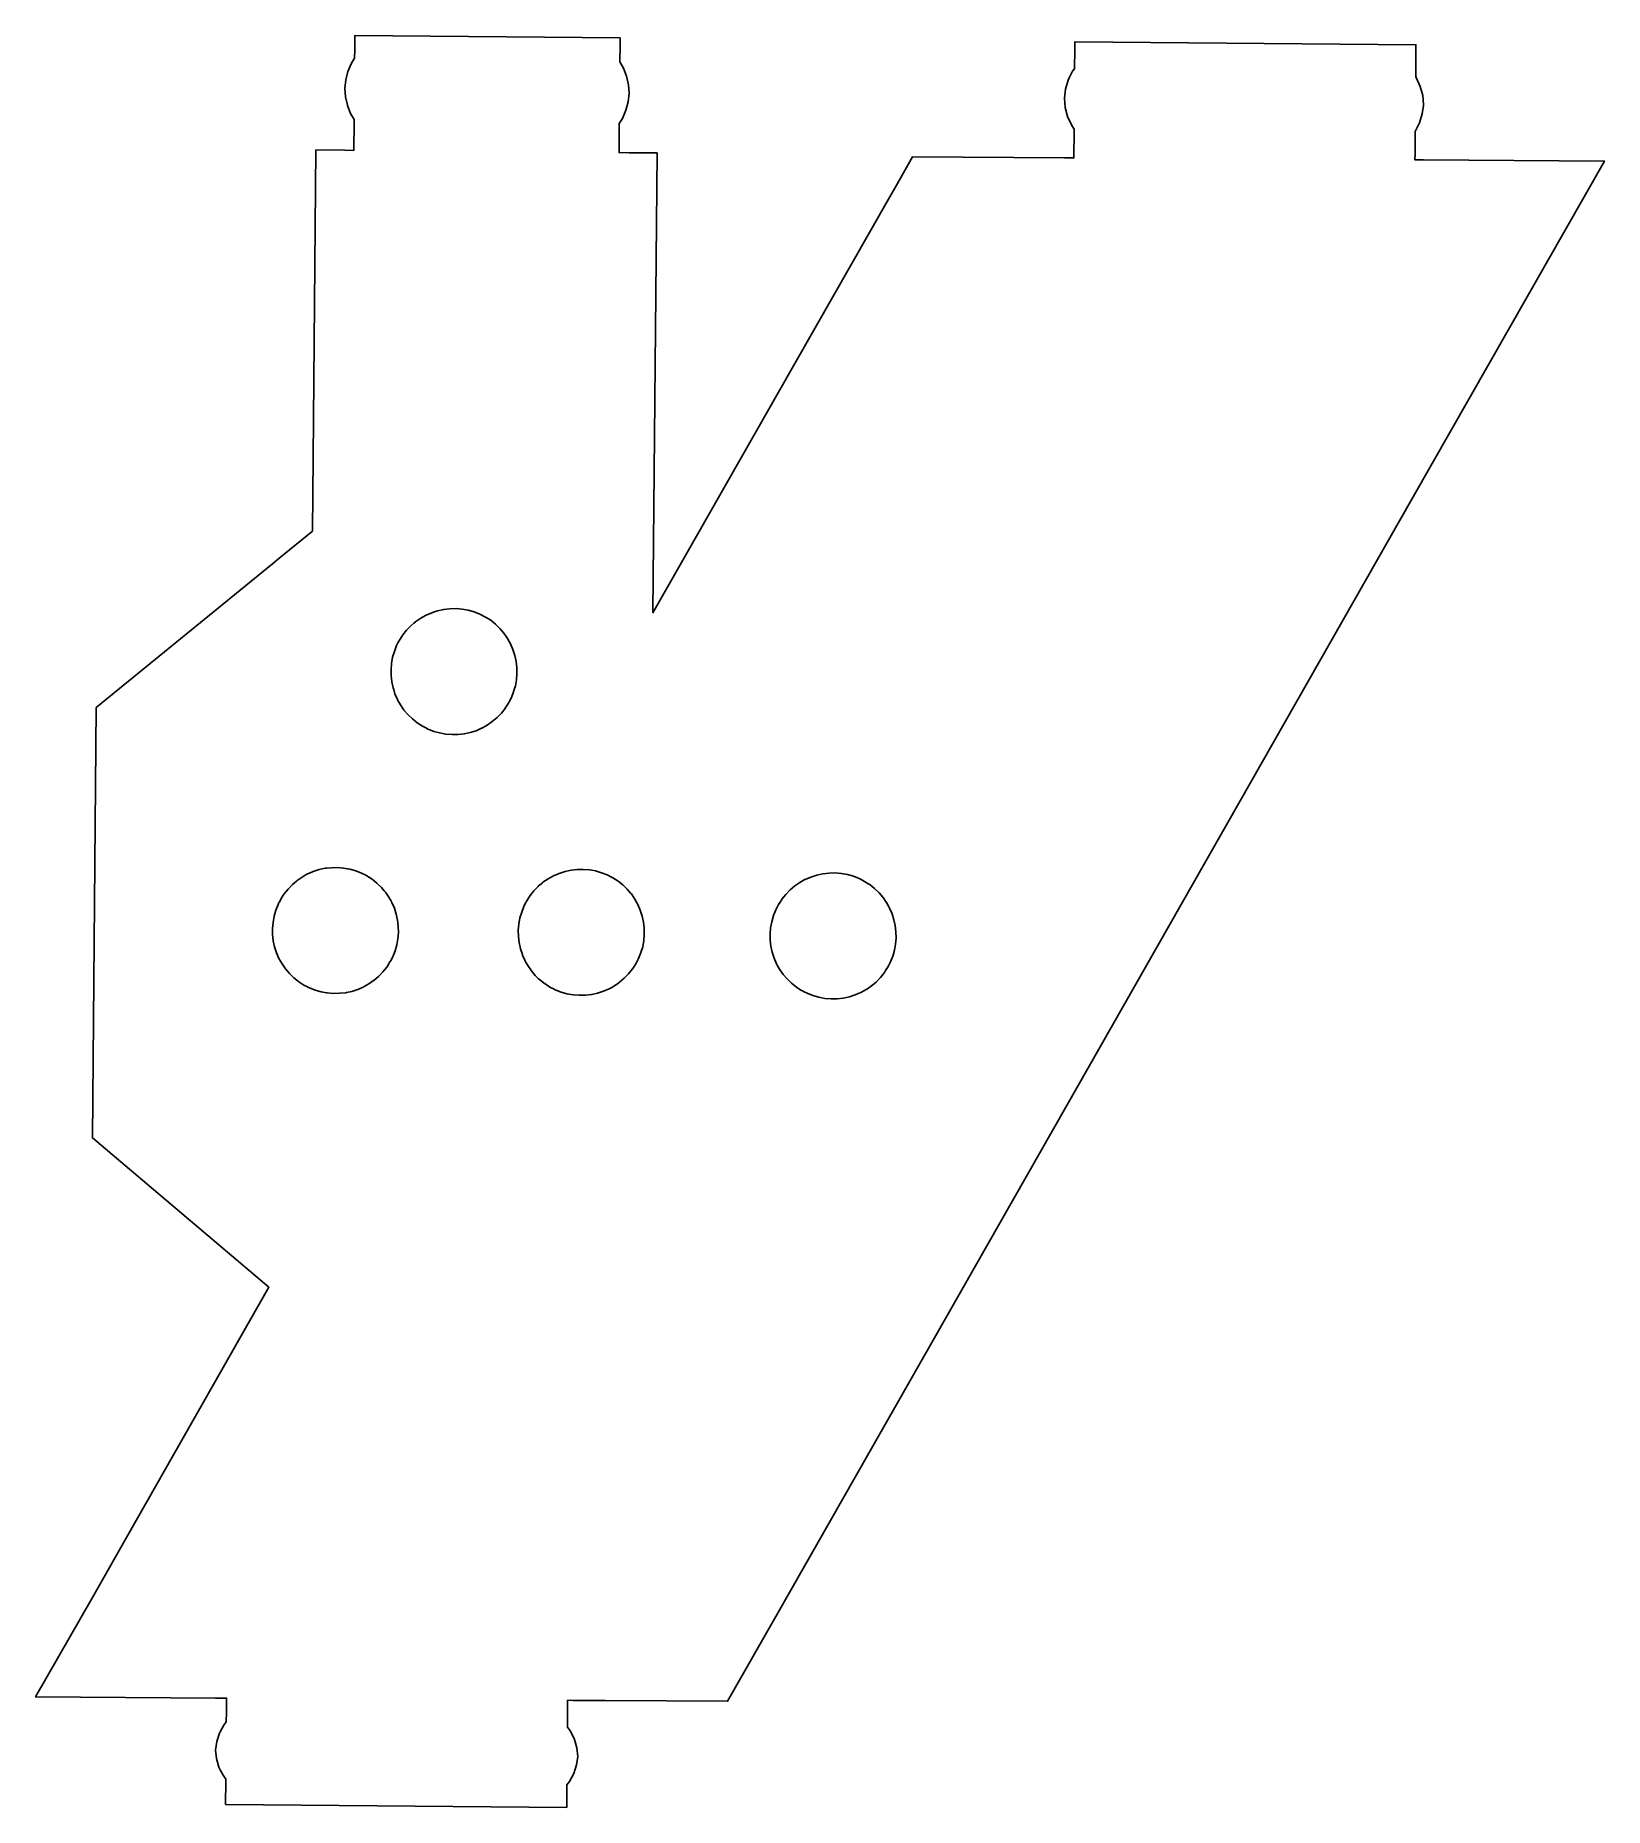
# Model space of a CAD drawing. Extents: x 0.04 to 1.23, y 0.05 to 1.39.
import ezdxf

# ---------------------------------------------------------------- set-up
doc = ezdxf.new("R2010")
doc.units = 0
doc.layers.get('0').update_dxf_attribs({"linetype": 'CONTINUOUS'})

msp = doc.modelspace()

# ---------------------------------------------------------------- linework, layer by layer
at = {"color": 1, "const_width": 0.000149}
for points in [[(1.087, 1.3182), (1.087, 1.3182), (1.087, 1.3141), (1.0869, 1.3115), (1.0869, 1.3083), (1.0869, 1.3047), (1.0869, 1.3011), (1.0868, 1.2969), (1.0868, 1.2967), (1.0932, 1.2967), (1.2307, 1.2958), (1.0845, 1.0391), (0.8217, 0.5776), (0.6025, 0.1927), (0.5648, 0.1265), (0.4722, 0.1271), (0.4511, 0.1272), (0.4474, 0.1272), (0.4434, 0.1273), (0.4433, 0.1153), (0.4433, 0.1083), (0.4433, 0.1069), (0.4455, 0.1038), (0.4486, 0.0975), (0.4505, 0.0911), (0.4511, 0.0846), (0.4502, 0.0782), (0.4482, 0.0718), (0.4448, 0.0656), (0.4429, 0.0632), (0.4429, 0.0605), (0.4428, 0.0582), (0.4427, 0.0459), (0.27, 0.0474), (0.1838, 0.0482), (0.1837, 0.0482), (0.1839, 0.066), (0.1839, 0.0673), (0.1817, 0.0703), (0.1796, 0.0745), (0.1785, 0.0766), (0.1767, 0.083), (0.1761, 0.0895), (0.1769, 0.0959), (0.179, 0.1022), (0.1796, 0.1033), (0.1823, 0.1084), (0.1842, 0.1108), (0.1842, 0.1136), (0.1843, 0.1158), (0.1844, 0.1286), (0.1844, 0.1289), (0.1796, 0.1289), (0.1761, 0.1289), (0.0394, 0.1298), (0.0825, 0.2054), (0.1083, 0.2509), (0.2166, 0.4409), (0.0825, 0.5542), (0.0853, 0.881), (0.2193, 0.9902), (0.2242, 0.9942), (0.2497, 1.015), (0.2502, 1.0708), (0.2522, 1.3043), (0.2743, 1.3041), (0.281, 1.304), (0.2812, 1.3254), (0.2812, 1.3274), (0.2786, 1.332), (0.2762, 1.338), (0.2762, 1.3383), (0.2747, 1.3447), (0.2743, 1.3511), (0.2749, 1.3576), (0.2766, 1.3639), (0.2793, 1.3701), (0.2816, 1.3739), (0.2816, 1.376), (0.2817, 1.3782), (0.2817, 1.3838), (0.2817, 1.387), (0.2818, 1.3906), (0.2818, 1.3912), (0.4832, 1.3894), (0.4832, 1.382), (0.4831, 1.3732), (0.4831, 1.3711), (0.4857, 1.3665), (0.4881, 1.3602), (0.4896, 1.3538), (0.49, 1.3474), (0.4893, 1.3409), (0.4886, 1.338), (0.4877, 1.3346), (0.485, 1.3283), (0.4826, 1.3245), (0.4826, 1.3203), (0.4826, 1.3176), (0.4826, 1.3147), (0.4825, 1.3114), (0.4825, 1.308), (0.4825, 1.3039), (0.4825, 1.3023), (0.49, 1.3022), (0.5113, 1.302), (0.5082, 0.953), (0.5972, 1.1092), (0.6025, 1.1186), (0.687, 1.2669), (0.6928, 1.2771), (0.7053, 1.2991), (0.8207, 1.2983), (0.8278, 1.2983), (0.828, 1.3189), (0.828, 1.32), (0.8262, 1.3228), (0.823, 1.3296), (0.8212, 1.3365), (0.8207, 1.3435), (0.8215, 1.3504), (0.8235, 1.3573), (0.8246, 1.3595), (0.8269, 1.364), (0.8284, 1.366), (0.8284, 1.3717), (0.8285, 1.3748), (0.8285, 1.3782), (0.8285, 1.3817), (0.8286, 1.3857), (0.8286, 1.3864), (1.0876, 1.3842), (1.0874, 1.3656), (1.0874, 1.3602), (1.0874, 1.36), (1.0877, 1.3594), (1.0909, 1.3526), (1.0927, 1.3457), (1.0932, 1.3387), (1.0932, 1.338), (1.0924, 1.3318), (1.0903, 1.3249), (1.087, 1.3182)], [(0.3332, 0.8668), (0.3363, 0.8652), (0.3373, 0.8646), (0.3408, 0.8633), (0.3417, 0.8629), (0.3462, 0.8617), (0.3509, 0.8608), (0.3556, 0.8605), (0.3602, 0.8605), (0.3649, 0.861), (0.3695, 0.862), (0.3739, 0.8634), (0.378, 0.8652), (0.3783, 0.8653), (0.3811, 0.8669), (0.3824, 0.8676), (0.3851, 0.8695), (0.3862, 0.8703), (0.3898, 0.8733), (0.3931, 0.8767), (0.3959, 0.8803), (0.396, 0.8804), (0.3985, 0.8843), (0.399, 0.8853), (0.4007, 0.8885), (0.4024, 0.8929), (0.4029, 0.8946), (0.4037, 0.8974), (0.4045, 0.902), (0.4049, 0.9067), (0.4048, 0.9114), (0.4043, 0.916), (0.4033, 0.9206), (0.4019, 0.9251), (0.4, 0.9294), (0.399, 0.9312), (0.3977, 0.9335), (0.3968, 0.9349), (0.395, 0.9374), (0.392, 0.941), (0.3887, 0.9442), (0.385, 0.9472), (0.381, 0.9497), (0.3768, 0.9518), (0.3725, 0.9536), (0.3679, 0.9549), (0.3633, 0.9557), (0.3587, 0.9561), (0.3539, 0.956), (0.3493, 0.9555), (0.3447, 0.9544), (0.3408, 0.9532), (0.3402, 0.953), (0.3359, 0.9512), (0.3333, 0.9497), (0.3319, 0.9488), (0.328, 0.9462), (0.3267, 0.9451), (0.3244, 0.9431), (0.3211, 0.9398), (0.3183, 0.9361), (0.3174, 0.9349), (0.3156, 0.9322), (0.3145, 0.93), (0.3135, 0.928), (0.3118, 0.9236), (0.3105, 0.9191), (0.3097, 0.9145), (0.3093, 0.9098), (0.3094, 0.9051), (0.3099, 0.9004), (0.3109, 0.8959), (0.3113, 0.8946), (0.3123, 0.8914), (0.3142, 0.8871), (0.3145, 0.8864), (0.3165, 0.883), (0.3188, 0.8796), (0.3191, 0.8791), (0.3222, 0.8755), (0.3256, 0.8723), (0.3292, 0.8694), (0.3292, 0.8694), (0.3332, 0.8668)], [(0.2432, 0.6703), (0.2454, 0.6692), (0.2467, 0.6685), (0.2473, 0.6681), (0.2517, 0.6664), (0.2562, 0.6651), (0.2602, 0.6644), (0.2609, 0.6643), (0.2655, 0.6639), (0.2702, 0.664), (0.2749, 0.6645), (0.2754, 0.6646), (0.2795, 0.6655), (0.284, 0.6669), (0.2882, 0.6688), (0.2889, 0.6692), (0.2924, 0.6711), (0.2961, 0.6737), (0.2962, 0.6737), (0.2998, 0.6768), (0.3005, 0.6775), (0.3031, 0.6802), (0.306, 0.6838), (0.3065, 0.6846), (0.3085, 0.6878), (0.3087, 0.6882), (0.3093, 0.6893), (0.3107, 0.6919), (0.3111, 0.693), (0.3124, 0.6963), (0.3137, 0.7008), (0.3145, 0.7055), (0.3149, 0.7101), (0.3148, 0.7148), (0.3145, 0.7175), (0.3143, 0.7195), (0.3133, 0.7241), (0.3118, 0.7286), (0.31, 0.7329), (0.3097, 0.7333), (0.3093, 0.7342), (0.3087, 0.7352), (0.3077, 0.737), (0.305, 0.7408), (0.3041, 0.7419), (0.302, 0.7444), (0.2986, 0.7477), (0.295, 0.7506), (0.2929, 0.752), (0.291, 0.7531), (0.2901, 0.7536), (0.2868, 0.7553), (0.2825, 0.757), (0.2779, 0.7583), (0.2763, 0.7586), (0.2733, 0.7591), (0.2687, 0.7595), (0.264, 0.7594), (0.2602, 0.759), (0.2593, 0.7589), (0.2547, 0.7579), (0.2502, 0.7565), (0.2475, 0.7553), (0.2459, 0.7546), (0.2441, 0.7536), (0.2418, 0.7523), (0.238, 0.7497), (0.2375, 0.7492), (0.2344, 0.7466), (0.2311, 0.7432), (0.2282, 0.7396), (0.2275, 0.7386), (0.2257, 0.7356), (0.2245, 0.7333), (0.2242, 0.7329), (0.2235, 0.7314), (0.2218, 0.7271), (0.2205, 0.7225), (0.2197, 0.7179), (0.2193, 0.7133), (0.2193, 0.7086), (0.2199, 0.7039), (0.2209, 0.6993), (0.2223, 0.6948), (0.2231, 0.693), (0.2242, 0.6905), (0.2242, 0.6904), (0.2265, 0.6864), (0.2291, 0.6826), (0.2321, 0.679), (0.2356, 0.6757), (0.239, 0.6729), (0.2392, 0.6728), (0.2432, 0.6703)], [(0.4957, 0.6874), (0.4973, 0.6905), (0.4983, 0.693), (0.4991, 0.6949), (0.5004, 0.6994), (0.5012, 0.704), (0.5016, 0.7088), (0.5015, 0.7134), (0.501, 0.7181), (0.5, 0.7227), (0.4985, 0.7272), (0.4967, 0.7314), (0.4957, 0.7332), (0.4957, 0.7333), (0.4944, 0.7356), (0.4918, 0.7395), (0.4912, 0.7401), (0.4887, 0.7431), (0.4853, 0.7463), (0.4817, 0.7492), (0.4798, 0.7504), (0.4777, 0.7517), (0.4776, 0.7517), (0.4772, 0.752), (0.4735, 0.7539), (0.4691, 0.7556), (0.4646, 0.7569), (0.4618, 0.7574), (0.46, 0.7578), (0.4553, 0.7581), (0.4506, 0.758), (0.446, 0.7575), (0.4414, 0.7566), (0.4369, 0.7551), (0.4326, 0.7533), (0.4303, 0.752), (0.4285, 0.751), (0.4246, 0.7483), (0.4237, 0.7474), (0.4214, 0.7456), (0.4211, 0.7452), (0.4178, 0.7419), (0.4149, 0.7382), (0.4139, 0.7367), (0.4123, 0.7342), (0.4112, 0.7321), (0.4102, 0.73), (0.4085, 0.7257), (0.4072, 0.7212), (0.4064, 0.7165), (0.4059, 0.7119), (0.406, 0.7072), (0.4066, 0.7025), (0.4076, 0.6979), (0.409, 0.6935), (0.4092, 0.693), (0.4109, 0.6891), (0.4112, 0.6884), (0.4131, 0.6851), (0.4159, 0.6812), (0.4188, 0.6776), (0.4214, 0.6751), (0.4223, 0.6743), (0.4259, 0.6714), (0.426, 0.6714), (0.4299, 0.6688), (0.4326, 0.6675), (0.434, 0.6667), (0.4384, 0.665), (0.4429, 0.6637), (0.4475, 0.6629), (0.4522, 0.6625), (0.4569, 0.6625), (0.4616, 0.6631), (0.4618, 0.6631), (0.4661, 0.6641), (0.4706, 0.6656), (0.4749, 0.6674), (0.475, 0.6675), (0.4769, 0.6685), (0.479, 0.6697), (0.4822, 0.6719), (0.4829, 0.6724), (0.4864, 0.6754), (0.4897, 0.6788), (0.4927, 0.6825), (0.4929, 0.6828), (0.4952, 0.6864), (0.4957, 0.6874)], [(0.687, 0.6848), (0.6885, 0.6878), (0.6903, 0.6922), (0.6905, 0.693), (0.6916, 0.6967), (0.6924, 0.7013), (0.6928, 0.706), (0.6927, 0.7107), (0.6922, 0.7154), (0.6912, 0.7199), (0.6898, 0.7244), (0.6879, 0.7287), (0.687, 0.7303), (0.6856, 0.7329), (0.6852, 0.7333), (0.6829, 0.7367), (0.6827, 0.737), (0.6799, 0.7403), (0.6765, 0.7435), (0.6729, 0.7465), (0.672, 0.747), (0.6689, 0.749), (0.6663, 0.7503), (0.6647, 0.7511), (0.6604, 0.7529), (0.6558, 0.7542), (0.6512, 0.755), (0.6465, 0.7554), (0.6419, 0.7553), (0.6372, 0.7548), (0.6326, 0.7538), (0.6281, 0.7523), (0.6238, 0.7505), (0.6235, 0.7503), (0.623, 0.7501), (0.6197, 0.7482), (0.6166, 0.746), (0.6159, 0.7455), (0.6123, 0.7425), (0.609, 0.7391), (0.6061, 0.7355), (0.606, 0.7353), (0.6048, 0.7333), (0.6036, 0.7315), (0.6025, 0.7295), (0.6014, 0.7273), (0.5997, 0.723), (0.5984, 0.7184), (0.5975, 0.7138), (0.5972, 0.7091), (0.5972, 0.7044), (0.5978, 0.6998), (0.5988, 0.6952), (0.5994, 0.693), (0.6002, 0.6907), (0.6021, 0.6864), (0.6025, 0.6855), (0.6044, 0.6823), (0.607, 0.6784), (0.6101, 0.6749), (0.6134, 0.6716), (0.6171, 0.6687), (0.6182, 0.668), (0.619, 0.6675), (0.621, 0.6661), (0.6217, 0.6659), (0.623, 0.6651), (0.6252, 0.664), (0.6296, 0.6623), (0.6341, 0.661), (0.6387, 0.6601), (0.6434, 0.6598), (0.6481, 0.6598), (0.6528, 0.6604), (0.6574, 0.6613), (0.6618, 0.6628), (0.6634, 0.6635), (0.6661, 0.6647), (0.6682, 0.6659), (0.6702, 0.6669), (0.671, 0.6675), (0.6741, 0.6696), (0.6751, 0.6705), (0.6777, 0.6726), (0.6809, 0.6761), (0.6839, 0.6797), (0.6849, 0.6814), (0.6864, 0.6836), (0.687, 0.6848)]]:
    msp.add_lwpolyline(points, close=True, dxfattribs=at)
at = {"color": 254}
for points in [[(1.087, 1.3182), (1.087, 1.3182), (1.087, 1.3141), (1.0869, 1.3115), (1.0869, 1.3083), (1.0869, 1.3047), (1.0869, 1.3011), (1.0868, 1.2969), (1.0868, 1.2967), (1.0932, 1.2967), (1.2307, 1.2958), (1.0845, 1.0391), (0.8217, 0.5776), (0.6025, 0.1927), (0.5648, 0.1265), (0.4722, 0.1271), (0.4511, 0.1272), (0.4474, 0.1272), (0.4434, 0.1273), (0.4433, 0.1153), (0.4433, 0.1083), (0.4433, 0.1069), (0.4455, 0.1038), (0.4486, 0.0975), (0.4505, 0.0911), (0.4511, 0.0846), (0.4502, 0.0782), (0.4482, 0.0718), (0.4448, 0.0656), (0.4429, 0.0632), (0.4429, 0.0605), (0.4428, 0.0582), (0.4427, 0.0459), (0.27, 0.0474), (0.1838, 0.0482), (0.1837, 0.0482), (0.1839, 0.066), (0.1839, 0.0673), (0.1817, 0.0703), (0.1796, 0.0745), (0.1785, 0.0766), (0.1767, 0.083), (0.1761, 0.0895), (0.1769, 0.0959), (0.179, 0.1022), (0.1796, 0.1033), (0.1823, 0.1084), (0.1842, 0.1108), (0.1842, 0.1136), (0.1843, 0.1158), (0.1844, 0.1286), (0.1844, 0.1289), (0.1796, 0.1289), (0.1761, 0.1289), (0.0394, 0.1298), (0.0825, 0.2054), (0.1083, 0.2509), (0.2166, 0.4409), (0.0825, 0.5542), (0.0853, 0.881), (0.2193, 0.9902), (0.2242, 0.9942), (0.2497, 1.015), (0.2502, 1.0708), (0.2522, 1.3043), (0.2743, 1.3041), (0.281, 1.304), (0.2812, 1.3254), (0.2812, 1.3274), (0.2786, 1.332), (0.2762, 1.338), (0.2762, 1.3383), (0.2747, 1.3447), (0.2743, 1.3511), (0.2749, 1.3576), (0.2766, 1.3639), (0.2793, 1.3701), (0.2816, 1.3739), (0.2816, 1.376), (0.2817, 1.3782), (0.2817, 1.3838), (0.2817, 1.387), (0.2818, 1.3906), (0.2818, 1.3912), (0.4832, 1.3894), (0.4832, 1.382), (0.4831, 1.3732), (0.4831, 1.3711), (0.4857, 1.3665), (0.4881, 1.3602), (0.4896, 1.3538), (0.49, 1.3474), (0.4893, 1.3409), (0.4886, 1.338), (0.4877, 1.3346), (0.485, 1.3283), (0.4826, 1.3245), (0.4826, 1.3203), (0.4826, 1.3176), (0.4826, 1.3147), (0.4825, 1.3114), (0.4825, 1.308), (0.4825, 1.3039), (0.4825, 1.3023), (0.49, 1.3022), (0.5113, 1.302), (0.5082, 0.953), (0.5972, 1.1092), (0.6025, 1.1186), (0.687, 1.2669), (0.6928, 1.2771), (0.7053, 1.2991), (0.8207, 1.2983), (0.8278, 1.2983), (0.828, 1.3189), (0.828, 1.32), (0.8262, 1.3228), (0.823, 1.3296), (0.8212, 1.3365), (0.8207, 1.3435), (0.8215, 1.3504), (0.8235, 1.3573), (0.8246, 1.3595), (0.8269, 1.364), (0.8284, 1.366), (0.8284, 1.3717), (0.8285, 1.3748), (0.8285, 1.3782), (0.8285, 1.3817), (0.8286, 1.3857), (0.8286, 1.3864), (1.0876, 1.3842), (1.0874, 1.3656), (1.0874, 1.3602), (1.0874, 1.36), (1.0877, 1.3594), (1.0909, 1.3526), (1.0927, 1.3457), (1.0932, 1.3387), (1.0932, 1.338), (1.0924, 1.3318), (1.0903, 1.3249), (1.087, 1.3182)], [(0.3332, 0.8668), (0.3363, 0.8652), (0.3373, 0.8646), (0.3408, 0.8633), (0.3417, 0.8629), (0.3462, 0.8617), (0.3509, 0.8608), (0.3556, 0.8605), (0.3602, 0.8605), (0.3649, 0.861), (0.3695, 0.862), (0.3739, 0.8634), (0.378, 0.8652), (0.3783, 0.8653), (0.3811, 0.8669), (0.3824, 0.8676), (0.3851, 0.8695), (0.3862, 0.8703), (0.3898, 0.8733), (0.3931, 0.8767), (0.3959, 0.8803), (0.396, 0.8804), (0.3985, 0.8843), (0.399, 0.8853), (0.4007, 0.8885), (0.4024, 0.8929), (0.4029, 0.8946), (0.4037, 0.8974), (0.4045, 0.902), (0.4049, 0.9067), (0.4048, 0.9114), (0.4043, 0.916), (0.4033, 0.9206), (0.4019, 0.9251), (0.4, 0.9294), (0.399, 0.9312), (0.3977, 0.9335), (0.3968, 0.9349), (0.395, 0.9374), (0.392, 0.941), (0.3887, 0.9442), (0.385, 0.9472), (0.381, 0.9497), (0.3768, 0.9518), (0.3725, 0.9536), (0.3679, 0.9549), (0.3633, 0.9557), (0.3587, 0.9561), (0.3539, 0.956), (0.3493, 0.9555), (0.3447, 0.9544), (0.3408, 0.9532), (0.3402, 0.953), (0.3359, 0.9512), (0.3333, 0.9497), (0.3319, 0.9488), (0.328, 0.9462), (0.3267, 0.9451), (0.3244, 0.9431), (0.3211, 0.9398), (0.3183, 0.9361), (0.3174, 0.9349), (0.3156, 0.9322), (0.3145, 0.93), (0.3135, 0.928), (0.3118, 0.9236), (0.3105, 0.9191), (0.3097, 0.9145), (0.3093, 0.9098), (0.3094, 0.9051), (0.3099, 0.9004), (0.3109, 0.8959), (0.3113, 0.8946), (0.3123, 0.8914), (0.3142, 0.8871), (0.3145, 0.8864), (0.3165, 0.883), (0.3188, 0.8796), (0.3191, 0.8791), (0.3222, 0.8755), (0.3256, 0.8723), (0.3292, 0.8694), (0.3292, 0.8694), (0.3332, 0.8668)], [(0.2432, 0.6703), (0.2454, 0.6692), (0.2467, 0.6685), (0.2473, 0.6681), (0.2517, 0.6664), (0.2562, 0.6651), (0.2602, 0.6644), (0.2609, 0.6643), (0.2655, 0.6639), (0.2702, 0.664), (0.2749, 0.6645), (0.2754, 0.6646), (0.2795, 0.6655), (0.284, 0.6669), (0.2882, 0.6688), (0.2889, 0.6692), (0.2924, 0.6711), (0.2961, 0.6737), (0.2962, 0.6737), (0.2998, 0.6768), (0.3005, 0.6775), (0.3031, 0.6802), (0.306, 0.6838), (0.3065, 0.6846), (0.3085, 0.6878), (0.3087, 0.6882), (0.3093, 0.6893), (0.3107, 0.6919), (0.3111, 0.693), (0.3124, 0.6963), (0.3137, 0.7008), (0.3145, 0.7055), (0.3149, 0.7101), (0.3148, 0.7148), (0.3145, 0.7175), (0.3143, 0.7195), (0.3133, 0.7241), (0.3118, 0.7286), (0.31, 0.7329), (0.3097, 0.7333), (0.3093, 0.7342), (0.3087, 0.7352), (0.3077, 0.737), (0.305, 0.7408), (0.3041, 0.7419), (0.302, 0.7444), (0.2986, 0.7477), (0.295, 0.7506), (0.2929, 0.752), (0.291, 0.7531), (0.2901, 0.7536), (0.2868, 0.7553), (0.2825, 0.757), (0.2779, 0.7583), (0.2763, 0.7586), (0.2733, 0.7591), (0.2687, 0.7595), (0.264, 0.7594), (0.2602, 0.759), (0.2593, 0.7589), (0.2547, 0.7579), (0.2502, 0.7565), (0.2475, 0.7553), (0.2459, 0.7546), (0.2441, 0.7536), (0.2418, 0.7523), (0.238, 0.7497), (0.2375, 0.7492), (0.2344, 0.7466), (0.2311, 0.7432), (0.2282, 0.7396), (0.2275, 0.7386), (0.2257, 0.7356), (0.2245, 0.7333), (0.2242, 0.7329), (0.2235, 0.7314), (0.2218, 0.7271), (0.2205, 0.7225), (0.2197, 0.7179), (0.2193, 0.7133), (0.2193, 0.7086), (0.2199, 0.7039), (0.2209, 0.6993), (0.2223, 0.6948), (0.2231, 0.693), (0.2242, 0.6905), (0.2242, 0.6904), (0.2265, 0.6864), (0.2291, 0.6826), (0.2321, 0.679), (0.2356, 0.6757), (0.239, 0.6729), (0.2392, 0.6728), (0.2432, 0.6703)], [(0.4957, 0.6874), (0.4973, 0.6905), (0.4983, 0.693), (0.4991, 0.6949), (0.5004, 0.6994), (0.5012, 0.704), (0.5016, 0.7088), (0.5015, 0.7134), (0.501, 0.7181), (0.5, 0.7227), (0.4985, 0.7272), (0.4967, 0.7314), (0.4957, 0.7332), (0.4957, 0.7333), (0.4944, 0.7356), (0.4918, 0.7395), (0.4912, 0.7401), (0.4887, 0.7431), (0.4853, 0.7463), (0.4817, 0.7492), (0.4798, 0.7504), (0.4777, 0.7517), (0.4776, 0.7517), (0.4772, 0.752), (0.4735, 0.7539), (0.4691, 0.7556), (0.4646, 0.7569), (0.4618, 0.7574), (0.46, 0.7578), (0.4553, 0.7581), (0.4506, 0.758), (0.446, 0.7575), (0.4414, 0.7566), (0.4369, 0.7551), (0.4326, 0.7533), (0.4303, 0.752), (0.4285, 0.751), (0.4246, 0.7483), (0.4237, 0.7474), (0.4214, 0.7456), (0.4211, 0.7452), (0.4178, 0.7419), (0.4149, 0.7382), (0.4139, 0.7367), (0.4123, 0.7342), (0.4112, 0.7321), (0.4102, 0.73), (0.4085, 0.7257), (0.4072, 0.7212), (0.4064, 0.7165), (0.4059, 0.7119), (0.406, 0.7072), (0.4066, 0.7025), (0.4076, 0.6979), (0.409, 0.6935), (0.4092, 0.693), (0.4109, 0.6891), (0.4112, 0.6884), (0.4131, 0.6851), (0.4159, 0.6812), (0.4188, 0.6776), (0.4214, 0.6751), (0.4223, 0.6743), (0.4259, 0.6714), (0.426, 0.6714), (0.4299, 0.6688), (0.4326, 0.6675), (0.434, 0.6667), (0.4384, 0.665), (0.4429, 0.6637), (0.4475, 0.6629), (0.4522, 0.6625), (0.4569, 0.6625), (0.4616, 0.6631), (0.4618, 0.6631), (0.4661, 0.6641), (0.4706, 0.6656), (0.4749, 0.6674), (0.475, 0.6675), (0.4769, 0.6685), (0.479, 0.6697), (0.4822, 0.6719), (0.4829, 0.6724), (0.4864, 0.6754), (0.4897, 0.6788), (0.4927, 0.6825), (0.4929, 0.6828), (0.4952, 0.6864), (0.4957, 0.6874)], [(0.687, 0.6848), (0.6885, 0.6878), (0.6903, 0.6922), (0.6905, 0.693), (0.6916, 0.6967), (0.6924, 0.7013), (0.6928, 0.706), (0.6927, 0.7107), (0.6922, 0.7154), (0.6912, 0.7199), (0.6898, 0.7244), (0.6879, 0.7287), (0.687, 0.7303), (0.6856, 0.7329), (0.6852, 0.7333), (0.6829, 0.7367), (0.6827, 0.737), (0.6799, 0.7403), (0.6765, 0.7435), (0.6729, 0.7465), (0.672, 0.747), (0.6689, 0.749), (0.6663, 0.7503), (0.6647, 0.7511), (0.6604, 0.7529), (0.6558, 0.7542), (0.6512, 0.755), (0.6465, 0.7554), (0.6419, 0.7553), (0.6372, 0.7548), (0.6326, 0.7538), (0.6281, 0.7523), (0.6238, 0.7505), (0.6235, 0.7503), (0.623, 0.7501), (0.6197, 0.7482), (0.6166, 0.746), (0.6159, 0.7455), (0.6123, 0.7425), (0.609, 0.7391), (0.6061, 0.7355), (0.606, 0.7353), (0.6048, 0.7333), (0.6036, 0.7315), (0.6025, 0.7295), (0.6014, 0.7273), (0.5997, 0.723), (0.5984, 0.7184), (0.5975, 0.7138), (0.5972, 0.7091), (0.5972, 0.7044), (0.5978, 0.6998), (0.5988, 0.6952), (0.5994, 0.693), (0.6002, 0.6907), (0.6021, 0.6864), (0.6025, 0.6855), (0.6044, 0.6823), (0.607, 0.6784), (0.6101, 0.6749), (0.6134, 0.6716), (0.6171, 0.6687), (0.6182, 0.668), (0.619, 0.6675), (0.621, 0.6661), (0.6217, 0.6659), (0.623, 0.6651), (0.6252, 0.664), (0.6296, 0.6623), (0.6341, 0.661), (0.6387, 0.6601), (0.6434, 0.6598), (0.6481, 0.6598), (0.6528, 0.6604), (0.6574, 0.6613), (0.6618, 0.6628), (0.6634, 0.6635), (0.6661, 0.6647), (0.6682, 0.6659), (0.6702, 0.6669), (0.671, 0.6675), (0.6741, 0.6696), (0.6751, 0.6705), (0.6777, 0.6726), (0.6809, 0.6761), (0.6839, 0.6797), (0.6849, 0.6814), (0.6864, 0.6836), (0.687, 0.6848)]]:
    msp.add_lwpolyline(points, close=True, dxfattribs=at)

doc.saveas('drawing.dxf')
